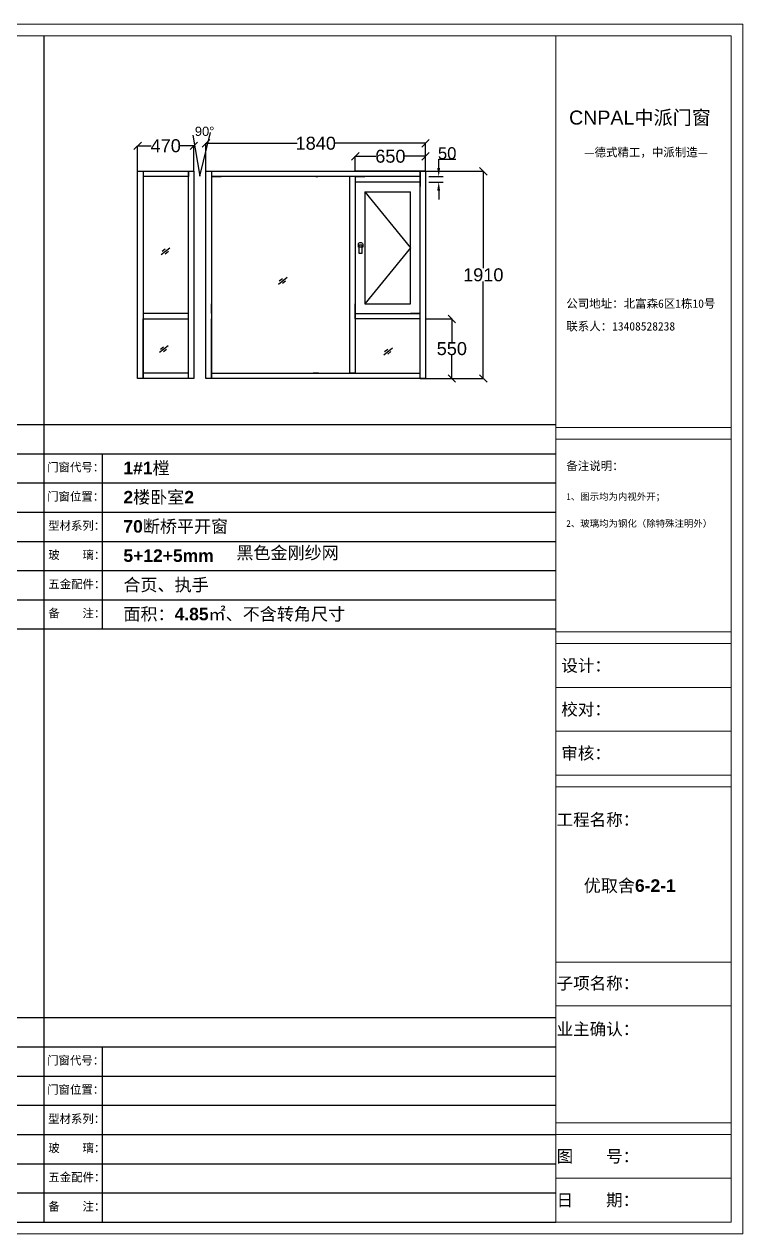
# Model space of a CAD drawing. Header units: inches. Extents: x -138455 to 599497, y -747149 to 13167.
# Drawn here: x 27494 to 34138, y 1802 to 12980 of the extents above; entities that cross this region are included whole.
import ezdxf

# ---------------------------------------------------------------- set-up
doc = ezdxf.new("R2010")
doc.units = ezdxf.units.IN
doc.header["$MEASUREMENT"] = 0
doc.header["$PDMODE"] = 35
doc.header["$PDSIZE"] = -3
doc.layers.add('0 @ 1', color=7, linetype='Continuous')
doc.styles.add('Annotative', font='arialbd.ttf')
doc.styles.add('MtXpl_', font='')
doc.styles.get("Standard").update_dxf_attribs({"font": 'arial.ttf'})
doc.styles.get('MtXpl_').set_extended_font_data('SimSun')
doc.dimstyles.new('Annotative', dxfattribs={"dimscale": 0, "dimtxt": 120, "dimasz": 70, "dimexe": 0.18, "dimexo": 0.0625, "dimgap": 0.09, "dimtad": 0, "dimtih": 1, "dimtoh": 1, "dimdec": 0, "dimzin": 0, "dimdsep": 46, "dimtxsty": 'Standard', "dimblk": 'OBLIQUE', "dimcen": 0.09, "dimadec": 0, "dimazin": 0, "dimtfac": 1, "dimtdec": 0, "dimtofl": 0, "dimtmove": 0, "dimatfit": 3, "dimfxl": 0, "dimtolj": 1, "dimtzin": 0, "dimarcsym": 0})
doc.dimstyles.get("Standard").update_dxf_attribs({"dimtxt": 80, "dimasz": 70, "dimexe": 40, "dimexo": 80, "dimgap": 0, "dimtad": 1, "dimtih": 1, "dimtoh": 1, "dimdec": 0, "dimzin": 0, "dimdsep": 46, "dimtxsty": 'Standard', "dimcen": 0.09, "dimadec": 0, "dimazin": 0, "dimtfac": 1, "dimtdec": 0, "dimtofl": 0, "dimtmove": 0, "dimatfit": 3, "dimfxl": 0, "dimtolj": 1, "dimtzin": 0, "dimarcsym": 0})

# ---------------------------------------------------------------- blocks, each defined once
blk = doc.blocks.new('_Oblique')
at = {"color": 0, "linetype": 'ByBlock', "lineweight": -2}
blk.add_line((-0.5, -0.5), (0.5, 0.5), dxfattribs=at)
blk = doc.blocks.new('*D347')
at = {"color": 0, "lineweight": -2, "transparency": 16777216}
for p, q in [((28543, 11622), (28543, 11856)), ((28543, 11856), (28668, 11856)), ((29063, 11856), (28938, 11856)), ((29063, 11622), (29063, 11856))]:
    blk.add_line(p, q, dxfattribs=at)
at = {"layer": 'Defpoints', "color": 0, "transparency": 16777216}
for p in [(29063, 11856), (28543, 11622), (29063, 11622)]:
    blk.add_point(p, dxfattribs=at)
at = {"color": 0, "lineweight": -2, "transparency": 16777216, "xscale": 70, "yscale": 70, "zscale": 70, "rotation": 180}
blk.add_blockref('_Oblique', (28543, 11856), dxfattribs=at)
at = {"color": 0, "lineweight": -2, "transparency": 16777216, "xscale": 70, "yscale": 70, "zscale": 70}
blk.add_blockref('_Oblique', (29063, 11856), dxfattribs=at)
at = {"color": 0, "transparency": 16777216, "insert": (28803, 11856), "char_height": 120, "attachment_point": 5}
blk.add_mtext('\\A1;470', dxfattribs=at)
blk = doc.blocks.new('*D348')
at = {"color": 0, "lineweight": -2, "transparency": 16777216}
for p, q in [((30555, 11621), (30555, 11759)), ((30555, 11759), (30747, 11759)), ((31205, 11759), (31013, 11759)), ((31205, 11621), (31205, 11759))]:
    blk.add_line(p, q, dxfattribs=at)
at = {"layer": 'Defpoints', "color": 0, "transparency": 16777216}
for p in [(30555, 11759), (30555, 11621), (31205, 11621)]:
    blk.add_point(p, dxfattribs=at)
at = {"color": 0, "lineweight": -2, "transparency": 16777216, "xscale": 70, "yscale": 70, "zscale": 70, "rotation": 180}
blk.add_blockref('_Oblique', (30555, 11759), dxfattribs=at)
at = {"color": 0, "lineweight": -2, "transparency": 16777216, "xscale": 70, "yscale": 70, "zscale": 70}
blk.add_blockref('_Oblique', (31205, 11759), dxfattribs=at)
at = {"color": 0, "transparency": 16777216, "insert": (30880, 11759), "char_height": 120, "attachment_point": 5}
blk.add_mtext('\\A1;650', dxfattribs=at)
blk = doc.blocks.new('*D349')
at = {"color": 0, "lineweight": -2, "transparency": 16777216}
for p, q in [((29175, 11621), (29175, 11880)), ((29175, 11879), (30017, 11879)), ((31205, 11879), (30363, 11879)), ((31205, 11621), (31205, 11880))]:
    blk.add_line(p, q, dxfattribs=at)
at = {"layer": 'Defpoints', "color": 0, "transparency": 16777216}
for p in [(31205, 11879), (29175, 11621), (31205, 11621)]:
    blk.add_point(p, dxfattribs=at)
at = {"color": 0, "lineweight": -2, "transparency": 16777216, "xscale": 70, "yscale": 70, "zscale": 70, "rotation": 180}
blk.add_blockref('_Oblique', (29175, 11879), dxfattribs=at)
at = {"color": 0, "lineweight": -2, "transparency": 16777216, "xscale": 70, "yscale": 70, "zscale": 70}
blk.add_blockref('_Oblique', (31205, 11879), dxfattribs=at)
at = {"color": 0, "transparency": 16777216, "insert": (30190, 11879), "char_height": 120, "attachment_point": 5}
blk.add_mtext('\\A1;1840', dxfattribs=at)
blk = doc.blocks.new('*D353')
at = {"color": 0, "lineweight": -2, "transparency": 16777216}
for p, q in [((31155, 11621), (31739, 11621)), ((31739, 11621), (31739, 10725)), ((31739, 9706), (31739, 10602)), ((31155, 9706), (31739, 9706))]:
    blk.add_line(p, q, dxfattribs=at)
at = {"layer": 'Defpoints', "color": 0, "transparency": 16777216}
for p in [(31155, 11621), (31739, 11621), (31155, 9706)]:
    blk.add_point(p, dxfattribs=at)
at = {"color": 0, "lineweight": -2, "transparency": 16777216, "xscale": 70, "yscale": 70, "zscale": 70}
for p, rotation in [((31739, 11621), 90), ((31739, 9706), 270)]:
    blk.add_blockref('_Oblique', p, dxfattribs=dict(at, rotation=rotation))
at = {"color": 0, "transparency": 16777216, "insert": (31739, 10663), "char_height": 120, "attachment_point": 5}
blk.add_mtext('\\A1;1910', dxfattribs=at)
blk = doc.blocks.new('*D354')
at = {"color": 0, "lineweight": -2, "transparency": 16777216}
for p, q in [((31205, 10256), (31448, 10256)), ((31448, 10256), (31448, 10042)), ((31448, 9706), (31448, 9919)), ((31205, 9706), (31448, 9706))]:
    blk.add_line(p, q, dxfattribs=at)
at = {"layer": 'Defpoints', "color": 0, "transparency": 16777216}
for p in [(31205, 10256), (31448, 10256), (31205, 9706)]:
    blk.add_point(p, dxfattribs=at)
at = {"color": 0, "lineweight": -2, "transparency": 16777216, "xscale": 70, "yscale": 70, "zscale": 70}
for p, rotation in [((31448, 10256), 90), ((31448, 9706), 270)]:
    blk.add_blockref('_Oblique', p, dxfattribs=dict(at, rotation=rotation))
at = {"color": 0, "transparency": 16777216, "insert": (31448, 9981), "char_height": 120, "attachment_point": 5}
blk.add_mtext('\\A1;550', dxfattribs=at)
blk = doc.blocks.new('*D368')
at = {"color": 0, "lineweight": -2, "transparency": 16777216}
for p, q in [((31327, 11651), (31327, 11731)), ((31327, 11731), (31484, 11731)), ((31235, 11571), (31367, 11571)), ((31235, 11521), (31367, 11521)), ((31327, 11441), (31327, 11361))]:
    blk.add_line(p, q, dxfattribs=at)
at = {"color": 0, "transparency": 16777216}
for points in [[(31313, 11651), (31340, 11651), (31327, 11571)], [(31313, 11441), (31340, 11441), (31327, 11521)]]:
    blk.add_solid(points, dxfattribs=at)
at = {"layer": 'Defpoints', "color": 0, "transparency": 16777216}
for p in [(31155, 11571), (31155, 11521), (31327, 11571)]:
    blk.add_point(p, dxfattribs=at)
at = {"color": 0, "transparency": 16777216, "insert": (31405, 11787), "char_height": 110, "attachment_point": 5}
blk.add_mtext('\\A1;50', dxfattribs=at)

msp = doc.modelspace()

# ---------------------------------------------------------------- linework, layer by layer
at = {"lineweight": 5}
for p, q in [((18100.4, 12979.8), (34138.4, 12979.8)), ((34138.4, 12979.8), (34138.4, 1801.8)), ((18208.4, 12871.8), (34030.4, 12871.8)), ((32410.4, 12871.8), (32410.4, 1909.8)), ((34030.4, 12871.8), (34030.4, 1909.8)), ((32410.4, 9253.8), (34030.4, 9253.8)), ((32410.4, 9145.8), (34030.4, 9145.8)), ((32410.4, 7363.8), (34030.4, 7363.8)), ((32410.4, 7255.8), (34030.4, 7255.8)), ((32410.4, 6850.8), (34030.4, 6850.8)), ((32410.4, 6445.8), (34030.4, 6445.8)), ((32410.4, 6040.8), (34030.4, 6040.8)), ((32410.4, 5932.8), (34030.4, 5932.8)), ((32410.4, 4312.8), (34030.4, 4312.8)), ((32410.4, 3907.8), (34030.4, 3907.8)), ((32410.4, 2827.8), (34030.4, 2827.8)), ((32410.4, 2719.8), (34030.4, 2719.8)), ((32410.4, 2314.8), (34030.4, 2314.8)), ((18208.4, 1909.8), (34030.4, 1909.8)), ((32410.4, 1909.8), (34030.4, 1909.8)), ((18100.4, 1801.8), (34138.4, 1801.8))]:
    msp.add_line(p, q, dxfattribs=at)
for p, q in [((27675.6, 12871.8), (27675.6, 1909.8)), ((29118.9, 11576.1), (29216.8, 11979.9)), ((29053.2, 11953.4), (29118.9, 11576.1)), ((28543.2, 11621.5), (29063.2, 11621.5)), ((28543.2, 9706.5), (28543.2, 11621.5)), ((28543.2, 11621.5), (28593.2, 11621.5)), ((28593.2, 11621.5), (28593.2, 9706.5)), ((29013.2, 11571.5), (28593.2, 11571.5)), ((29013.2, 9706.5), (29013.2, 11621.5)), ((29013.2, 11621.5), (29013.2, 11571.5)), ((29063.2, 11621.5), (29063.2, 9706.5)), ((29174.9, 11620.8), (31204.9, 11620.8)), ((29174.9, 9705.8), (29174.9, 11620.8)), ((29174.9, 11620.8), (29224.9, 11620.8)), ((29224.9, 11620.8), (29224.9, 9705.8)), ((31154.9, 11570.8), (29224.9, 11570.8)), ((29224.9, 11570.8), (29314.9, 11570.8)), ((30189.9, 11570.8), (30209.9, 11570.8)), ((30504.9, 9755.8), (30504.9, 11570.8)), ((31204.9, 11620.8), (30554.9, 11620.8)), ((30554.9, 11570.8), (30554.9, 9755.8)), ((30554.9, 11570.8), (30644.9, 11570.8)), ((30554.9, 11570.8), (30554.9, 11520.8)), ((30554.9, 11570.8), (30554.9, 11480.8)), ((31154.9, 11520.8), (30554.9, 11520.8)), ((30554.9, 11520.8), (30554.9, 11430.8)), ((31154.9, 9705.8), (31154.9, 11620.8)), ((31154.9, 11620.8), (31154.9, 11570.8)), ((31154.9, 11570.8), (31154.9, 11480.8)), ((31204.9, 11620.8), (31204.9, 9705.8)), ((30644.9, 11430.8), (30644.9, 10395.8)), ((30644.9, 11430.8), (31064.9, 11430.8)), ((30644.9, 11430.8), (31064.9, 10913.3)), ((31064.9, 10395.8), (31064.9, 11430.8)), ((28762.3, 10851), (28842.1, 10914.4)), ((28769.4, 10880.8), (28798.1, 10902.4)), ((28799.3, 10857.9), (28827.3, 10880.8)), ((31064.9, 10913.3), (30644.9, 10395.8)), ((29845.5, 10578.6), (29925.2, 10642)), ((29852.6, 10608.4), (29881.2, 10630)), ((29882.5, 10585.5), (29910.5, 10608.4)), ((29224.9, 10305.8), (29224.9, 10395.8)), ((30554.9, 10305.8), (30554.9, 10395.8)), ((30644.9, 10395.8), (31064.9, 10395.8)), ((29013.2, 10306.5), (28593.2, 10306.5)), ((29013.2, 10256.5), (29013.2, 10306.5)), ((30554.9, 10255.8), (30554.9, 10305.8)), ((30554.9, 10305.8), (31154.9, 10305.8)), ((31154.9, 10305.8), (31064.9, 10305.8)), ((31154.9, 10255.8), (31154.9, 10305.8)), ((28593.2, 9706.5), (28593.2, 10256.5)), ((28593.2, 10256.5), (29013.2, 10256.5)), ((29224.9, 9705.8), (29224.9, 10255.8)), ((31154.9, 10255.8), (30554.9, 10255.8)), ((31154.9, 9705.8), (31154.9, 10255.8)), ((28746.7, 9948.1), (28826.5, 10011.5)), ((28753.9, 9977.9), (28782.5, 9999.5)), ((28783.8, 9955), (28811.7, 9977.9)), ((30819.5, 9924.8), (30899.3, 9988.2)), ((30826.7, 9954.6), (30855.3, 9976.2)), ((30856.6, 9931.7), (30884.5, 9954.6)), ((28593.2, 9706.5), (28593.2, 9756.5)), ((28593.2, 9756.5), (29013.2, 9756.5)), ((29224.9, 9705.8), (29224.9, 9755.8)), ((29224.9, 9755.8), (31154.9, 9755.8)), ((30214.9, 9755.8), (30164.9, 9755.8)), ((30554.9, 9755.8), (30504.9, 9755.8)), ((29063.2, 9706.5), (28543.2, 9706.5)), ((29063.2, 9706.5), (29013.2, 9706.5)), ((31204.9, 9705.8), (29174.9, 9705.8)), ((31204.9, 9705.8), (31154.9, 9705.8)), ((18208.4, 9280.8), (32410.4, 9280.8)), ((18208.4, 9010.8), (32410.4, 9010.8)), ((28215.6, 9010.8), (28215.6, 7390.8)), ((18208.4, 8740.8), (32410.4, 8740.8)), ((18208.4, 8470.8), (32410.4, 8470.8)), ((18208.4, 8200.8), (32410.4, 8200.8)), ((18208.4, 7930.8), (32410.4, 7930.8)), ((18208.4, 7660.8), (32410.4, 7660.8)), ((18208.4, 7390.8), (32410.4, 7390.8)), ((18208.4, 3799.8), (32410.4, 3799.8)), ((18208.4, 3529.8), (32410.4, 3529.8)), ((28215.6, 3529.8), (28215.6, 1909.8)), ((18208.4, 3259.8), (32410.4, 3259.8)), ((18208.4, 2989.8), (32410.4, 2989.8)), ((18208.4, 2719.8), (32410.4, 2719.8)), ((18208.4, 2449.8), (32410.4, 2449.8)), ((18208.4, 2179.8), (32410.4, 2179.8)), ((18208.4, 1909.8), (32410.4, 1909.8))]:
    msp.add_line(p, q)
msp.add_lwpolyline([(30554.9, 11570.8), (30554.9, 11520.8)])
msp.add_lwpolyline([(30598.2, 10961.6), (30610, 10961.6, -0.4142136), (30624, 10947.6), (30624, 10918), (30584.2, 10918), (30584.2, 10947.6, -0.4142136)], format="xyb", close=True)
msp.add_lwpolyline([(30590.3, 10939.8), (30590.3, 10939.8), (30617.5, 10939.8), (30617.5, 10939.8), (30617.5, 10861.7), (30617.5, 10861.7), (30590.3, 10861.7), (30590.3, 10861.7)], close=True)

# ---------------------------------------------------------------- texts
at = {"style": 'MtXpl_'}
for s, height, p in [('中派门窗', 129.6, (33135.9, 12052.1)), ('—德式精工，中派制造—', 77.76, (32672.6, 11757.1)), ('公司地址：北富森6区1栋10号', 77.76, (32506.4, 10358.9)), ('联系人：13408528238', 77.76, (32506.4, 10149.1)), ('备注说明：', 77.76, (32506.4, 8858.5)), ('门窗代号：', 77.28, (27707, 8846.4)), ('门窗位置：', 77.28, (27707, 8576.4)), ('1、图示均为内视外开；', 62.208, (32506.4, 8582.8)), ('型材系列：', 77.28, (27716, 8306.8)), ('2、玻璃均为钢化（除特殊注明外）', 62.208, (32506.4, 8334.8)), ('玻    璃：', 77.28, (27717.8, 8036.4)), ('五金配件：', 77.28, (27717.8, 7766.8)), ('备    注：', 77.28, (27718.2, 7496.8)), ('设计：', 111.97, (32460.1, 6997.1)), ('校对：', 111.97, (32460.1, 6592.1)), ('审核：', 111.97, (32460.1, 6187.1)), ('工程名称：', 111.97, (32416.9, 5572.8)), ('子项名称：', 111.97, (32416.9, 4061.4)), ('业主确认：', 111.97, (32416.9, 3637.4)), ('门窗代号：', 77.28, (27707, 3365.4)), ('门窗位置：', 77.28, (27707, 3095.4)), ('型材系列：', 77.28, (27716, 2825.8)), ('玻    璃：', 77.28, (27717.8, 2555.4)), ('图    号：', 111.97, (32416.9, 2462.6)), ('五金配件：', 77.28, (27717.8, 2285.8)), ('日    期：', 111.97, (32416.9, 2057.6)), ('备    注：', 77.28, (27718.2, 2015.8))]:
    msp.add_text(s, height=height, dxfattribs=at).set_placement(p)
for s, height, p in [('CNPAL', 129.6, (32532.2, 12052.1)), ('90%%D', 85.53, (29072.4, 11947.3))]:
    msp.add_text(s, height=height).set_placement(p)
at = {"layer": '0 @ 1', "style": 'Annotative'}
for s, height, p in [('1#1樘', 115.64, (28411.7, 8821)), ('2楼卧室2', 115.64, (28411.7, 8551)), ('70断桥平开窗', 115.64, (28411.7, 8281)), ('5+12+5mm', 115.64, (28411.7, 8011)), ('合页、执手', 115.64, (28411.7, 7741)), ('面积：4.85㎡、不含转角尺寸', 115.643, (28411.7, 7471)), ('优取舍6-2-1', 115.64, (32667.9, 4961.9))]:
    msp.add_text(s, height=height, dxfattribs=at).set_placement(p)
at = {"layer": '0 @ 1', "insert": (29377.6, 8152.6), "char_height": 115.643, "attachment_point": 1, "style": 'Annotative'}
msp.add_mtext_dynamic_manual_height_columns('{\\fSimSun|b1|i0|c134|p2; 黑色金刚纱网}', width=2284.048, gutter_width=903.5, heights=[0], dxfattribs=at)

# ---------------------------------------------------------------- dimensions: what is measured, and where the dimension line sits
dim = msp.add_linear_dim(base=(31326.8, 11570.8), p1=(31154.9, 11520.8), p2=(31154.9, 11570.8), angle=90, dimstyle='Standard', override={"dimtxt": 110, "dimasz": 80})
dim.commit()
dim.dimension.update_dxf_attribs({"geometry": '*D368', "text_midpoint": (31405.4, 11787)})
at = {"layer": '0 @ 1'}
for base, p1, p2, text, picture, middle in [((29063.2, 11855.9), (28543.2, 11621.5), (29063.2, 11621.5), '470', '*D347', (28803.2, 11855.9)), ((31204.9, 11879.3), (29174.9, 11620.8), (31204.9, 11620.8), '1840', '*D349', (30189.9, 11879.3))]:
    dim = msp.add_linear_dim(base=base, p1=p1, p2=p2, text=text, dimstyle='Annotative', override={"dimscale": 1, "dimtix": 0, "dimtofl": 0, "dimtmove": 0, "dimatfit": 1}, dxfattribs=at)
    dim.commit()
    dim.dimension.update_dxf_attribs({"geometry": picture, "text_midpoint": middle})
dim = msp.add_linear_dim(base=(30554.9, 11759.2), p1=(31204.9, 11620.8), p2=(30554.9, 11620.8), dimstyle='Annotative', override={"dimscale": 1, "dimtix": 0, "dimtofl": 0, "dimtmove": 0, "dimatfit": 1}, dxfattribs=at)
dim.commit()
dim.dimension.update_dxf_attribs({"geometry": '*D348', "text_midpoint": (30879.9, 11759.2)})
dim = msp.add_linear_dim(base=(31738.5, 11620.8), p1=(31154.9, 9705.8), p2=(31154.9, 11620.8), angle=90, text='1910', dimstyle='Annotative', override={"dimscale": 1, "dimtix": 0, "dimtofl": 0, "dimtmove": 0, "dimatfit": 1}, dxfattribs=at)
dim.commit()
dim.dimension.update_dxf_attribs({"geometry": '*D353', "text_midpoint": (31738.5, 10663.3)})
dim = msp.add_linear_dim(base=(31448, 10255.8), p1=(31204.9, 9705.8), p2=(31204.9, 10255.8), angle=90, dimstyle='Annotative', override={"dimscale": 1, "dimtix": 0, "dimtofl": 0, "dimtmove": 0, "dimatfit": 1}, dxfattribs=at)
dim.commit()
dim.dimension.update_dxf_attribs({"geometry": '*D354', "text_midpoint": (31448, 9980.8)})

doc.saveas('drawing.dxf')
